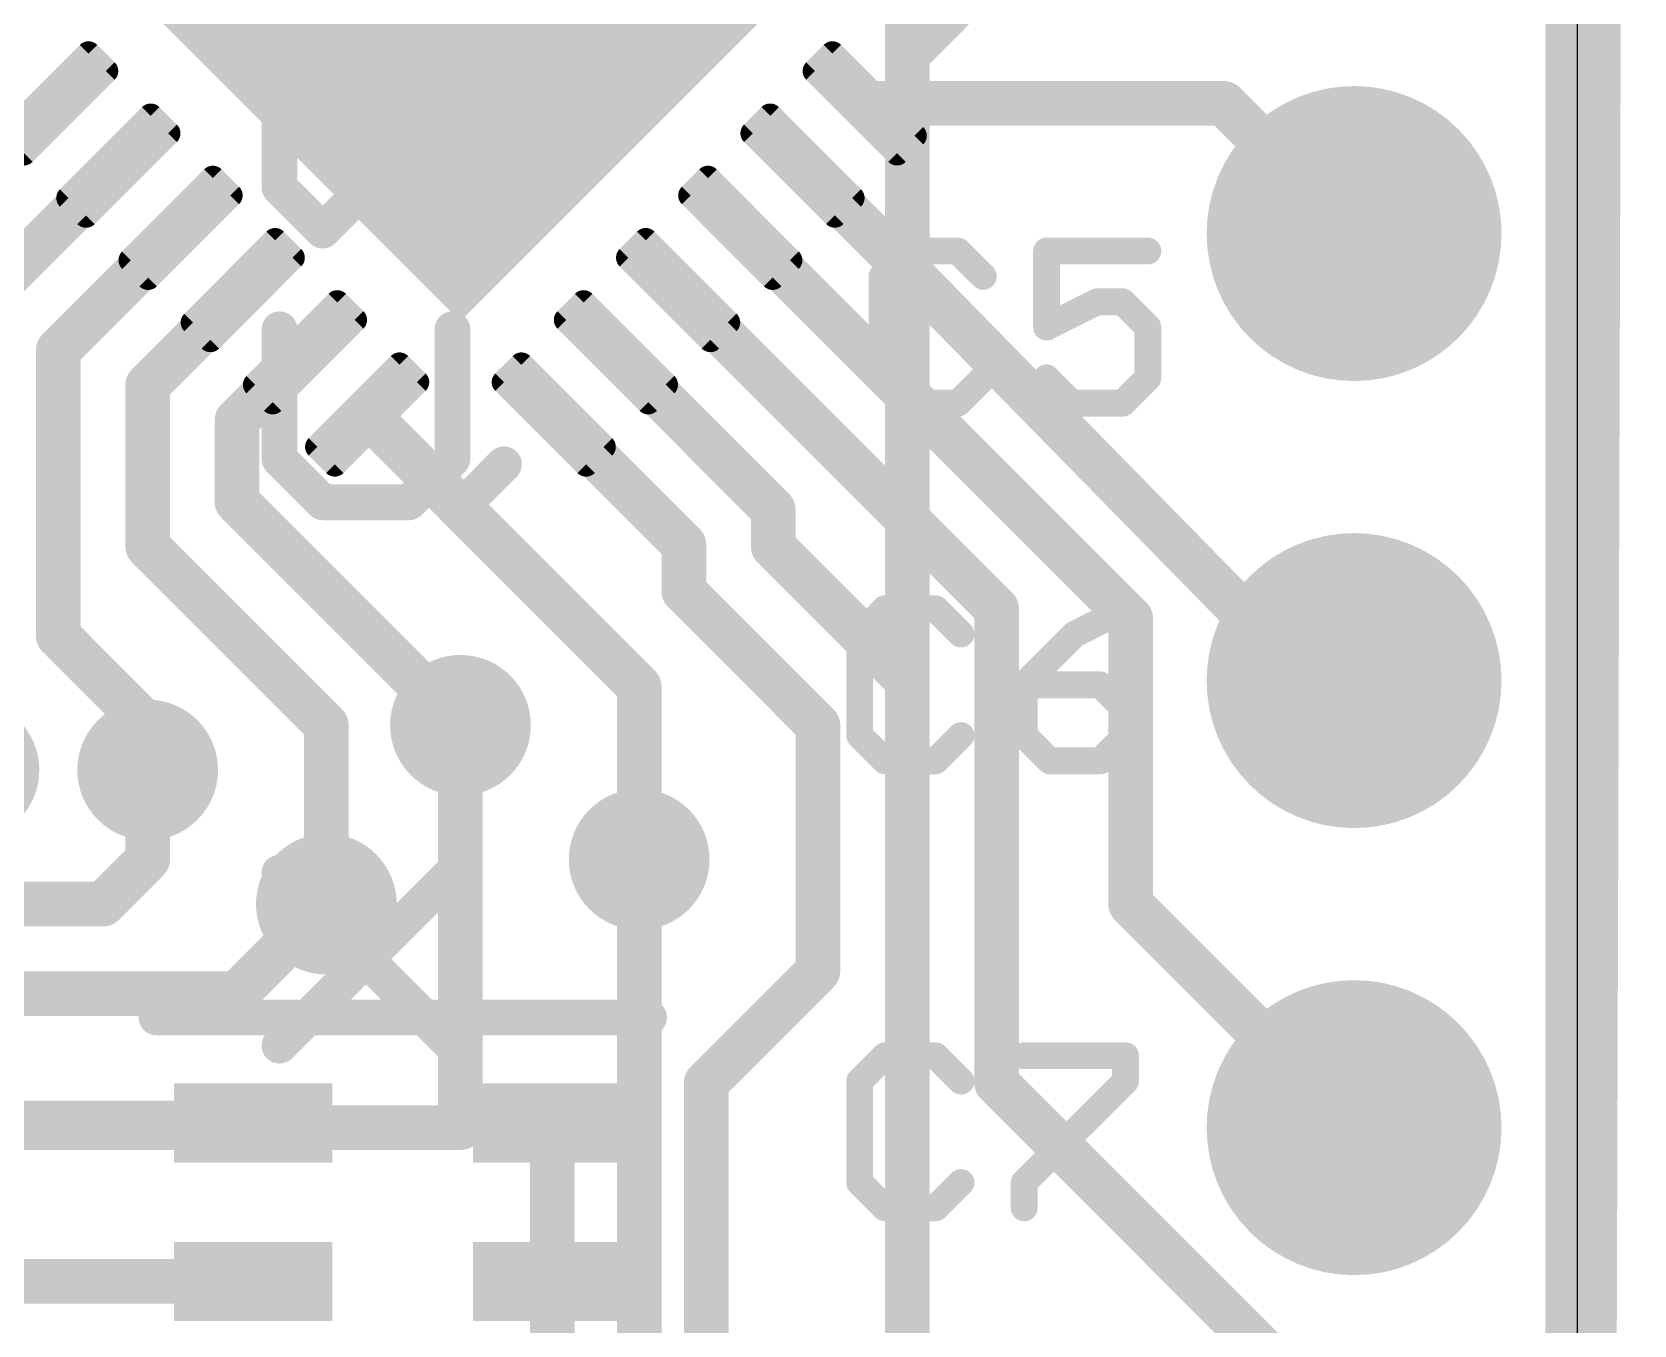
# Model space of a CAD drawing. Extents: x -0.3 to 18.1, y -0.3 to 42.1.
# Drawn here: x 8.99 to 18.1, y 9.67 to 17.02 of the extents above; entities that cross this region are included whole.
import ezdxf

# ---------------------------------------------------------------- set-up
doc = ezdxf.new("R2010")
doc.units = 0
for name, color, linetype in [('1', 12, 'CONTINUOUS'), ('16', 132, 'CONTINUOUS'), ('17', 110, 'CONTINUOUS'), ('18', 110, 'CONTINUOUS'), ('20', 53, 'CONTINUOUS'), ('21', 40, 'CONTINUOUS'), ('22', 6, 'CONTINUOUS')]:
    doc.layers.add(name, color=color, linetype=linetype)

# ---------------------------------------------------------------- blocks, each defined once
blk = doc.blocks.new('ROUNDP')
at = {"const_width": 0.5}
blk.add_lwpolyline([(0, -0.25, 1), (0, 0.25, 1), (0, -0.25)], format="xyb", dxfattribs=at)
blk = doc.blocks.new('RECT')
blk.add_solid([(-0.5, -0.5), (0.5, -0.5), (-0.5, 0.5), (0.5, 0.5)])
blk = doc.blocks.new('RECT128000X44800R50')
at = {"const_width": 0.07}
blk.add_lwpolyline([(0.365, -0.07), (0.365, 0.07, 0.4142), (0.33, 0.105), (-0.33, 0.105, 0.4142), (-0.365, 0.07), (-0.365, -0.07, 0.4142), (-0.33, -0.105), (0.33, -0.105, 0.4142)], format="xyb", close=True, dxfattribs=at)
blk.add_solid([(-0.3475, -0.0875), (0.3475, -0.0875), (-0.3475, 0.0875), (0.3475, 0.0875)])
blk = doc.blocks.new('ROUNDV')
at = {"const_width": 0.5}
blk.add_lwpolyline([(0, -0.25, 1), (0, 0.25, 1), (0, -0.25)], format="xyb", dxfattribs=at)

msp = doc.modelspace()

# ---------------------------------------------------------------- linework, layer by layer
at = {"layer": '1'}
for points, const_width in [([(17.722, 41.969), (17.722, -0.127)], 0.25), ([(9.1319, 16.6147), (7.8842, 15.367)], 0.254), ([(13.7281, 16.6147), (15.7703, 16.6147)], 0.254), ([(15.7703, 16.6147), (16.51, 15.875)], 0.254), ([(9.4855, 16.2611), (8.636, 15.4117)], 0.254), ([(13.3745, 16.2611), (14.0147, 15.621)], 0.254), ([(9.839, 15.9076), (9.144, 15.2126)], 0.254), ([(13.021, 15.9076), (15.24, 13.6886)], 0.254), ([(10.1926, 15.554), (9.652, 15.0134)], 0.254), ([(12.6674, 15.554), (14.478, 13.7434)], 0.254), ([(14.0147, 15.621), (16.256, 13.335)], 0.254), ([(9.144, 15.2126), (9.144, 13.589)], 0.254), ([(10.5461, 15.2005), (10.16, 14.8143)], 0.254), ([(12.3139, 15.2005), (13.208, 14.3063)], 0.254), ([(9.652, 15.0134), (9.652, 14.097)], 0.254), ([(10.16, 14.8143), (10.16, 14.351)], 0.254), ([(10.8997, 14.8469), (12.446, 13.3006)], 0.254), ([(11.9603, 14.8469), (12.7, 14.1072)], 0.254), ([(10.16, 14.351), (11.43, 13.081)], 0.254), ([(13.208, 14.3063), (13.208, 14.097)], 0.254), ([(9.652, 14.097), (10.668, 13.081)], 0.254), ([(12.7, 14.1072), (12.7, 13.843)], 0.254), ([(13.208, 14.097), (13.97, 13.335)], 0.254), ([(12.7, 13.843), (13.462, 13.081)], 0.254), ([(14.478, 13.7434), (14.478, 11.049)], 0.254), ([(15.24, 13.6886), (15.24, 12.065)], 0.254), ([(9.144, 13.589), (9.652, 13.081)], 0.254), ([(12.446, 13.3006), (12.446, 12.319)], 0.254), ([(13.97, 13.335), (13.97, 9.525)], 0.254), ([(16.256, 13.335), (16.51, 13.335)], 0.254), ([(9.652, 13.081), (9.652, 12.827)], 0.254), ([(10.668, 13.081), (10.668, 12.065)], 0.254), ([(13.462, 11.684), (13.462, 13.081)], 0.254), ([(15.24, 12.065), (16.51, 10.795)], 0.254), ([(12.827, 11.049), (13.462, 11.684)], 0.254), ([(12.827, 7.62), (12.827, 11.049)], 0.254), ([(14.478, 11.049), (16.51, 9.017)], 0.254), ([(8.408, 10.821), (10.252, 10.821)], 0.254), ([(11.952, 9.921), (11.952, 10.821)], 0.254), ([(8.494, 9.921), (10.252, 9.921)], 0.254), ([(11.952, 9.121), (11.952, 9.921)], 0.254)]:
    msp.add_lwpolyline(points, dxfattribs=dict(at, const_width=const_width))
at = {"layer": '1', "const_width": 0.127}
for points in [[(9.1768, 16.5698, 1), (9.087, 16.6596)], [(13.7281, 16.6782, 1), (13.7281, 16.5512)], [(15.8152, 16.6596, 1), (15.7254, 16.5698)], [(15.7703, 16.5512, 1), (15.7703, 16.6782)], [(9.5304, 16.2162, 1), (9.4406, 16.306)], [(13.4194, 16.306, 1), (13.3296, 16.2162)], [(9.8839, 15.8627, 1), (9.7941, 15.9525)], [(13.0659, 15.9525, 1), (12.9761, 15.8627)], [(16.4651, 15.8301, 1), (16.5549, 15.9199)], [(10.2375, 15.5091, 1), (10.1477, 15.5989)], [(12.7123, 15.5989, 1), (12.6225, 15.5091)], [(14.06, 15.6655, 1), (13.9693, 15.5765)], [(13.9698, 15.5761, 1), (14.0596, 15.6659)], [(9.2075, 15.2126, 1), (9.0805, 15.2126)], [(9.0991, 15.2575, 1), (9.1889, 15.1677)], [(10.591, 15.1556, 1), (10.5012, 15.2454)], [(12.3588, 15.2454, 1), (12.269, 15.1556)], [(9.7155, 15.0134, 1), (9.5885, 15.0134)], [(9.6071, 15.0583, 1), (9.6969, 14.9685)], [(10.2235, 14.8143, 1), (10.0965, 14.8143)], [(10.9446, 14.8918, 1), (10.8548, 14.802)], [(12.0052, 14.8918, 1), (11.9154, 14.802)], [(10.1151, 14.8592, 1), (10.2049, 14.7694)], [(10.2049, 14.3959, 1), (10.1151, 14.3061)], [(10.0965, 14.351, 1), (10.2235, 14.351)], [(13.2715, 14.3063, 1), (13.1445, 14.3063)], [(13.1631, 14.2614, 1), (13.2529, 14.3512)], [(9.6969, 14.1419, 1), (9.6071, 14.0521)], [(12.7635, 14.1072, 1), (12.6365, 14.1072)], [(12.6551, 14.0623, 1), (12.7449, 14.1521)], [(13.2529, 14.1419, 1), (13.1631, 14.0521)], [(9.5885, 14.097, 1), (9.7155, 14.097)], [(13.1445, 14.097, 1), (13.2715, 14.097)], [(12.7449, 13.8879, 1), (12.6551, 13.7981)], [(12.6365, 13.843, 1), (12.7635, 13.843)], [(14.5415, 13.7434, 1), (14.4145, 13.7434)], [(14.4331, 13.6985, 1), (14.5229, 13.7883)], [(15.3035, 13.6886, 1), (15.1765, 13.6886)], [(15.1951, 13.6436, 1), (15.2849, 13.7335)], [(9.1889, 13.6339, 1), (9.0991, 13.5441)], [(9.0805, 13.589, 1), (9.2075, 13.589)], [(12.5095, 13.3006, 1), (12.3825, 13.3006)], [(12.4011, 13.2557, 1), (12.4909, 13.3455)], [(14.0335, 13.335, 1), (13.9065, 13.335)], [(13.9251, 13.2901, 1), (14.0149, 13.3799)], [(16.256, 13.3985, 1), (16.256, 13.2715)], [(16.2107, 13.2905, 1), (16.3013, 13.3795)], [(16.51, 13.2715, 1), (16.51, 13.3985)], [(9.7155, 13.081, 1), (9.5885, 13.081)], [(10.7315, 13.081, 1), (10.6045, 13.081)], [(13.5255, 13.081, 1), (13.3985, 13.081)], [(9.6071, 13.0361, 1), (9.6969, 13.1259)], [(10.6231, 13.0361, 1), (10.7129, 13.1259)], [(11.3851, 13.0361, 1), (11.4749, 13.1259)], [(13.4171, 13.0361, 1), (13.5069, 13.1259)], [(9.5885, 12.827, 1), (9.7155, 12.827)], [(12.3825, 12.319, 1), (12.5095, 12.319)], [(10.6045, 12.065, 1), (10.7315, 12.065)], [(15.2849, 12.1099, 1), (15.1951, 12.0201)], [(15.1765, 12.065, 1), (15.3035, 12.065)], [(13.3985, 11.684, 1), (13.5255, 11.684)], [(13.5069, 11.6391, 1), (13.4171, 11.7289)], [(12.8905, 11.049, 1), (12.7635, 11.049)], [(12.7821, 11.0939, 1), (12.8719, 11.0041)], [(14.5229, 11.0939, 1), (14.4331, 11.0041)], [(14.4145, 11.049, 1), (14.5415, 11.049)], [(10.252, 10.7575, 1), (10.252, 10.8845)], [(12.0155, 10.821, 1), (11.8885, 10.821)], [(16.4651, 10.7501, 1), (16.5549, 10.8399)], [(10.252, 9.8575, 1), (10.252, 9.9845)], [(12.0155, 9.921, 1), (11.8885, 9.921)], [(11.8885, 9.921, 1), (12.0155, 9.921)]]:
    msp.add_lwpolyline(points, format="xyb", dxfattribs=at)
at = {"layer": '16'}
for points, const_width in [([(17.976, 41.969), (17.849, -0.127)], 0.25), ([(13.97, 7.493), (13.97, 28.575)], 0.254), ([(11.43, 13.081), (11.43, 10.795)], 0.254), ([(9.652, 12.827), (9.652, 12.319)], 0.254), ([(9.652, 12.319), (9.398, 12.065)], 0.254), ([(12.446, 12.319), (12.446, 8.255)], 0.254), ([(9.398, 12.065), (3.556, 12.065)], 0.254), ([(10.16, 11.557), (10.668, 12.065)], 0.254), ([(3.048, 11.557), (10.16, 11.557)], 0.254), ([(11.43, 10.795), (1.27, 10.795)], 0.254)]:
    msp.add_lwpolyline(points, dxfattribs=dict(at, const_width=const_width))
at = {"layer": '16', "const_width": 0.127}
for points in [[(11.4935, 13.081, 1), (11.3665, 13.081)], [(9.7155, 12.827, 1), (9.5885, 12.827)], [(9.6969, 12.2741, 1), (9.6071, 12.3639)], [(12.5095, 12.319, 1), (12.3825, 12.319)], [(9.5885, 12.319, 1), (9.7155, 12.319)], [(9.3531, 12.1099, 1), (9.4429, 12.0201)], [(9.398, 12.0015, 1), (9.398, 12.1285)], [(10.7129, 12.0201, 1), (10.6231, 12.1099)], [(10.1151, 11.6019, 1), (10.2049, 11.5121)], [(10.16, 11.4935, 1), (10.16, 11.6205)], [(11.3665, 10.795, 1), (11.4935, 10.795)], [(11.43, 10.7315, 1), (11.43, 10.8585)]]:
    msp.add_lwpolyline(points, format="xyb", dxfattribs=at)
at = {"layer": '20'}
msp.add_line((17.78, 2.54), (17.78, 39.37), dxfattribs=at)
at = {"layer": '21'}
for points, const_width in [([(14.0109, 16.8975), (14.2584, 17.145)], 0.2032), ([(13.9702, 15.7755), (13.8262, 15.6315)], 0.1524), ([(14.2583, 15.7755), (13.9702, 15.7755)], 0.1524), ([(14.4024, 15.6315), (14.2583, 15.7755)], 0.1524), ([(15.3379, 15.7755), (14.7617, 15.7755)], 0.1524), ([(14.7617, 15.7755), (14.7617, 15.3434)], 0.1524), ([(13.8262, 15.6315), (13.8262, 15.0553)], 0.1524), ([(14.7617, 15.3434), (15.0498, 15.4874)], 0.1524), ([(15.0498, 15.4874), (15.1939, 15.4874)], 0.1524), ([(15.1939, 15.4874), (15.3379, 15.3434)], 0.1524), ([(15.3379, 15.3434), (15.3379, 15.0553)], 0.1524), ([(13.8262, 15.0553), (13.9702, 14.9112)], 0.1524), ([(14.2583, 14.9112), (14.4024, 15.0553)], 0.1524), ([(14.9057, 14.9112), (14.7617, 15.0553)], 0.1524), ([(15.3379, 15.0553), (15.1939, 14.9112)], 0.1524), ([(13.9702, 14.9112), (14.2583, 14.9112)], 0.1524), ([(15.1939, 14.9112), (14.9057, 14.9112)], 0.1524), ([(11.1825, 14.5641), (11.43, 14.3166)], 0.2032), ([(11.6775, 14.5641), (11.43, 14.3166)], 0.2032), ([(13.8432, 13.7435), (13.6992, 13.5995)], 0.1524), ([(14.1313, 13.7435), (13.8432, 13.7435)], 0.1524), ([(14.2754, 13.5995), (14.1313, 13.7435)], 0.1524), ([(15.2109, 13.7435), (14.9228, 13.5995)], 0.1524), ([(13.6992, 13.5995), (13.6992, 13.0233)], 0.1524), ([(14.9228, 13.5995), (14.6347, 13.3114)], 0.1524), ([(14.6347, 13.3114), (14.6347, 13.0233)], 0.1524), ([(15.0669, 13.3114), (14.6347, 13.3114)], 0.1524), ([(15.2109, 13.1673), (15.0669, 13.3114)], 0.1524), ([(15.2109, 13.0233), (15.2109, 13.1673)], 0.1524), ([(13.6992, 13.0233), (13.8432, 12.8792)], 0.1524), ([(14.1313, 12.8792), (14.2754, 13.0233)], 0.1524), ([(14.6347, 13.0233), (14.7787, 12.8792)], 0.1524), ([(15.0669, 12.8792), (15.2109, 13.0233)], 0.1524), ([(13.8432, 12.8792), (14.1313, 12.8792)], 0.1524), ([(14.7787, 12.8792), (15.0669, 12.8792)], 0.1524), ([(9.702, 11.421), (12.502, 11.421)], 0.2032), ([(13.8432, 11.2035), (13.6992, 11.0595)], 0.1524), ([(14.1313, 11.2035), (13.8432, 11.2035)], 0.1524), ([(14.2754, 11.0595), (14.1313, 11.2035)], 0.1524), ([(14.6347, 11.2035), (15.2109, 11.2035)], 0.1524), ([(15.2109, 11.2035), (15.2109, 11.0595)], 0.1524), ([(13.6992, 11.0595), (13.6992, 10.4833)], 0.1524), ([(15.2109, 11.0595), (14.6347, 10.4833)], 0.1524), ([(13.6992, 10.4833), (13.8432, 10.3392)], 0.1524), ([(14.1313, 10.3392), (14.2754, 10.4833)], 0.1524), ([(14.6347, 10.4833), (14.6347, 10.3392)], 0.1524), ([(13.8432, 10.3392), (14.1313, 10.3392)], 0.1524)]:
    msp.add_lwpolyline(points, dxfattribs=dict(at, const_width=const_width))
for points, const_width in [([(13.975, 16.9334, 1), (14.0469, 16.8616)], 0.1016), ([(13.9702, 15.8136, 1), (13.9702, 15.7374)], 0.0762), ([(13.9972, 15.7486, 1), (13.9433, 15.8025)], 0.0762), ([(14.2853, 15.8025, 1), (14.2314, 15.7486)], 0.0762), ([(14.2583, 15.7374, 1), (14.2583, 15.8136)], 0.0762), ([(14.7617, 15.8136, 1), (14.7617, 15.7374)], 0.0762), ([(14.7998, 15.7755, 1), (14.7236, 15.7755)], 0.0762), ([(15.3379, 15.7374, 1), (15.3379, 15.8136)], 0.0762), ([(13.7992, 15.6584, 1), (13.8531, 15.6045)], 0.0762), ([(13.8643, 15.6315, 1), (13.7881, 15.6315)], 0.0762), ([(14.3754, 15.6045, 1), (14.4293, 15.6584)], 0.0762), ([(15.0498, 15.5255, 1), (15.0498, 15.4493)], 0.0762), ([(15.0668, 15.4533, 1), (15.0328, 15.5215)], 0.0762), ([(15.2208, 15.5144, 1), (15.1669, 15.4605)], 0.0762), ([(15.1939, 15.4493, 1), (15.1939, 15.5255)], 0.0762), ([(14.7446, 15.3774, 1), (14.7787, 15.3093)], 0.0762), ([(15.376, 15.3434, 1), (15.2998, 15.3434)], 0.0762), ([(15.311, 15.3164, 1), (15.3648, 15.3703)], 0.0762), ([(14.7236, 15.3434, 1), (14.7998, 15.3434)], 0.0762), ([(13.8531, 15.0822, 1), (13.7992, 15.0283)], 0.0762), ([(14.4293, 15.0283, 1), (14.3754, 15.0822)], 0.0762), ([(14.7886, 15.0822, 1), (14.7347, 15.0283)], 0.0762), ([(15.3648, 15.0283, 1), (15.311, 15.0822)], 0.0762), ([(13.7881, 15.0553, 1), (13.8643, 15.0553)], 0.0762), ([(15.2998, 15.0553, 1), (15.376, 15.0553)], 0.0762), ([(13.9702, 14.9493, 1), (13.9702, 14.8731)], 0.0762), ([(13.9433, 14.8843, 1), (13.9972, 14.9381)], 0.0762), ([(14.2314, 14.9381, 1), (14.2853, 14.8843)], 0.0762), ([(14.2583, 14.8731, 1), (14.2583, 14.9493)], 0.0762), ([(14.9057, 14.9493, 1), (14.9057, 14.8731)], 0.0762), ([(14.8788, 14.8843, 1), (14.9327, 14.9381)], 0.0762), ([(15.1669, 14.9381, 1), (15.2208, 14.8843)], 0.0762), ([(15.1939, 14.8731, 1), (15.1939, 14.9493)], 0.0762), ([(11.2184, 14.6, 1), (11.1466, 14.5281)], 0.1016), ([(11.7134, 14.5281, 1), (11.6416, 14.6)], 0.1016), ([(11.3941, 14.3525, 1), (11.4659, 14.2807)], 0.1016), ([(11.3941, 14.2807, 1), (11.4659, 14.3525)], 0.1016), ([(13.8432, 13.7816, 1), (13.8432, 13.7054)], 0.0762), ([(13.8702, 13.7166, 1), (13.8163, 13.7705)], 0.0762), ([(14.1583, 13.7705, 1), (14.1044, 13.7166)], 0.0762), ([(14.1313, 13.7054, 1), (14.1313, 13.7816)], 0.0762), ([(15.2279, 13.7095, 1), (15.1939, 13.7776)], 0.0762), ([(13.6722, 13.6264, 1), (13.7261, 13.5725)], 0.0762), ([(13.7373, 13.5995, 1), (13.6611, 13.5995)], 0.0762), ([(14.2484, 13.5725, 1), (14.3023, 13.6264)], 0.0762), ([(14.9058, 13.6336, 1), (14.9398, 13.5654)], 0.0762), ([(14.9497, 13.5725, 1), (14.8959, 13.6264)], 0.0762), ([(14.6728, 13.3114, 1), (14.5966, 13.3114)], 0.0762), ([(14.6347, 13.3495, 1), (14.6347, 13.2733)], 0.0762), ([(15.0938, 13.3383, 1), (15.0399, 13.2844)], 0.0762), ([(15.0669, 13.2733, 1), (15.0669, 13.3495)], 0.0762), ([(14.6077, 13.3383, 1), (14.6616, 13.2844)], 0.0762), ([(15.249, 13.1673, 1), (15.1728, 13.1673)], 0.0762), ([(15.184, 13.1404, 1), (15.2378, 13.1943)], 0.0762), ([(13.7261, 13.0502, 1), (13.6722, 12.9963)], 0.0762), ([(13.6611, 13.0233, 1), (13.7373, 13.0233)], 0.0762), ([(14.3023, 12.9963, 1), (14.2484, 13.0502)], 0.0762), ([(14.6616, 13.0502, 1), (14.6077, 12.9963)], 0.0762), ([(14.5966, 13.0233, 1), (14.6728, 13.0233)], 0.0762), ([(15.1728, 13.0233, 1), (15.249, 13.0233)], 0.0762), ([(15.2378, 12.9963, 1), (15.184, 13.0502)], 0.0762), ([(13.8432, 12.9173, 1), (13.8432, 12.8411)], 0.0762), ([(13.8163, 12.8523, 1), (13.8702, 12.9061)], 0.0762), ([(14.1044, 12.9061, 1), (14.1583, 12.8523)], 0.0762), ([(14.1313, 12.8411, 1), (14.1313, 12.9173)], 0.0762), ([(14.7787, 12.9173, 1), (14.7787, 12.8411)], 0.0762), ([(14.7518, 12.8523, 1), (14.8057, 12.9061)], 0.0762), ([(15.0399, 12.9061, 1), (15.0938, 12.8523)], 0.0762), ([(15.0669, 12.8411, 1), (15.0669, 12.9173)], 0.0762), ([(9.702, 11.4718, 1), (9.702, 11.3702)], 0.1016), ([(12.502, 11.3702, 1), (12.502, 11.4718)], 0.1016), ([(13.8432, 11.2416, 1), (13.8432, 11.1654)], 0.0762), ([(13.8702, 11.1766, 1), (13.8163, 11.2305)], 0.0762), ([(14.1583, 11.2305, 1), (14.1044, 11.1766)], 0.0762), ([(14.1313, 11.1654, 1), (14.1313, 11.2416)], 0.0762), ([(14.6347, 11.2416, 1), (14.6347, 11.1654)], 0.0762), ([(15.249, 11.2035, 1), (15.1728, 11.2035)], 0.0762), ([(15.2109, 11.1654, 1), (15.2109, 11.2416)], 0.0762), ([(13.6722, 11.0864, 1), (13.7261, 11.0325)], 0.0762), ([(13.7373, 11.0595, 1), (13.6611, 11.0595)], 0.0762), ([(14.2484, 11.0325, 1), (14.3023, 11.0864)], 0.0762), ([(15.2378, 11.0325, 1), (15.184, 11.0864)], 0.0762), ([(15.1728, 11.0595, 1), (15.249, 11.0595)], 0.0762), ([(13.7261, 10.5102, 1), (13.6722, 10.4563)], 0.0762), ([(13.6611, 10.4833, 1), (13.7373, 10.4833)], 0.0762), ([(14.3023, 10.4563, 1), (14.2484, 10.5102)], 0.0762), ([(14.6077, 10.5102, 1), (14.6616, 10.4563)], 0.0762), ([(14.6728, 10.4833, 1), (14.5966, 10.4833)], 0.0762), ([(13.8432, 10.3773, 1), (13.8432, 10.3011)], 0.0762), ([(13.8163, 10.3123, 1), (13.8702, 10.3661)], 0.0762), ([(14.1044, 10.3661, 1), (14.1583, 10.3123)], 0.0762), ([(14.1313, 10.3011, 1), (14.1313, 10.3773)], 0.0762), ([(14.5966, 10.3392, 1), (14.6728, 10.3392)], 0.0762)]:
    msp.add_lwpolyline(points, format="xyb", dxfattribs=dict(at, const_width=const_width))
at = {"layer": '22', "const_width": 0.2032}
for points in [[(11.1385, 16.8746), (10.4013, 16.8746)], [(10.4013, 16.8746), (10.4013, 16.1374)], [(10.8928, 16.1374), (10.8928, 16.8746)], [(11.3843, 16.6289), (11.1385, 16.8746)], [(11.3843, 16.1374), (11.3843, 16.6289)], [(10.4013, 16.1374), (10.647, 15.8916)], [(10.647, 15.8916), (10.8928, 16.1374)], [(10.4013, 14.5938), (10.4013, 15.331)], [(11.3843, 15.331), (11.3843, 14.5938)], [(10.647, 14.348), (10.4013, 14.5938)], [(11.3843, 14.5938), (11.1385, 14.348)], [(11.1385, 14.348), (10.647, 14.348)], [(11.3843, 11.2608), (10.4013, 12.2438)], [(10.4013, 11.2608), (11.3843, 12.2438)]]:
    msp.add_lwpolyline(points, dxfattribs=at)
at = {"layer": '22', "const_width": 0.1016}
for points in [[(10.4013, 16.9254, 1), (10.4013, 16.8238)], [(10.4521, 16.8746, 1), (10.3505, 16.8746)], [(10.9436, 16.8746, 1), (10.842, 16.8746)], [(11.1744, 16.9105, 1), (11.1026, 16.8387)], [(11.1385, 16.8238, 1), (11.1385, 16.9254)], [(11.4351, 16.6289, 1), (11.3335, 16.6289)], [(11.3484, 16.5929, 1), (11.4202, 16.6648)], [(10.4372, 16.1733, 1), (10.3654, 16.1014)], [(10.9287, 16.1014, 1), (10.8569, 16.1733)], [(10.3505, 16.1374, 1), (10.4521, 16.1374)], [(10.842, 16.1374, 1), (10.9436, 16.1374)], [(11.3335, 16.1374, 1), (11.4351, 16.1374)], [(10.6111, 15.9275, 1), (10.683, 15.8557)], [(10.6111, 15.8557, 1), (10.683, 15.9275)], [(10.4521, 15.331, 1), (10.3505, 15.331)], [(11.4351, 15.331, 1), (11.3335, 15.331)], [(10.4372, 14.6297, 1), (10.3654, 14.5578)], [(11.4202, 14.5578, 1), (11.3484, 14.6297)], [(10.3505, 14.5938, 1), (10.4521, 14.5938)], [(11.3335, 14.5938, 1), (11.4351, 14.5938)], [(10.647, 14.3988, 1), (10.647, 14.2972)], [(10.6111, 14.3121, 1), (10.683, 14.3839)], [(11.1026, 14.3839, 1), (11.1744, 14.3121)], [(11.1385, 14.2972, 1), (11.1385, 14.3988)], [(10.4372, 12.2797, 1), (10.3654, 12.2079)], [(11.4202, 12.2079, 1), (11.3484, 12.2797)], [(10.3654, 11.2967, 1), (10.4372, 11.2249)], [(11.3484, 11.2249, 1), (11.4202, 11.2967)]]:
    msp.add_lwpolyline(points, format="xyb", dxfattribs=at)

# ---------------------------------------------------------------- block references
at = {"layer": '1'}
for p, xscale, yscale, rotation in [((11.43, 17.145), 2.5, 2.5, 315), ((10.252, 10.821), 0.45, 0.9, 270), ((11.952, 10.821), 0.45, 0.9, 270), ((10.252, 9.921), 0.45, 0.9, 270), ((11.952, 9.921), 0.45, 0.9, 270)]:
    msp.add_blockref('RECT', p, dxfattribs=dict(at, xscale=xscale, yscale=yscale, rotation=rotation))
for p, rotation in [((9.1319, 16.6147), 45), ((13.7281, 16.6147), 315), ((9.4855, 16.2611), 45), ((13.3745, 16.2611), 315), ((9.839, 15.9076), 45), ((13.021, 15.9076), 315), ((10.1926, 15.554), 45), ((12.6674, 15.554), 315), ((10.5461, 15.2005), 45), ((12.3139, 15.2005), 315), ((10.8997, 14.8469), 45), ((11.9603, 14.8469), 315)]:
    msp.add_blockref('RECT128000X44800R50', p, dxfattribs=dict(at, rotation=rotation))
at = {"layer": '17', "xscale": 1.6764, "yscale": 1.6764}
for p in [(16.51, 15.875), (16.51, 15.875), (16.51, 13.335), (16.51, 13.335), (16.51, 10.795), (16.51, 10.795)]:
    msp.add_blockref('ROUNDP', p, dxfattribs=at)
at = {"layer": '18', "xscale": 0.8001, "yscale": 0.8001}
for p in [(11.43, 17.145), (11.43, 17.145), (11.43, 13.081), (11.43, 13.081), (8.636, 12.827), (8.636, 12.827), (9.652, 12.827), (9.652, 12.827), (12.446, 12.319), (12.446, 12.319), (10.668, 12.065), (10.668, 12.065)]:
    msp.add_blockref('ROUNDV', p, dxfattribs=at)

doc.saveas('drawing.dxf')
